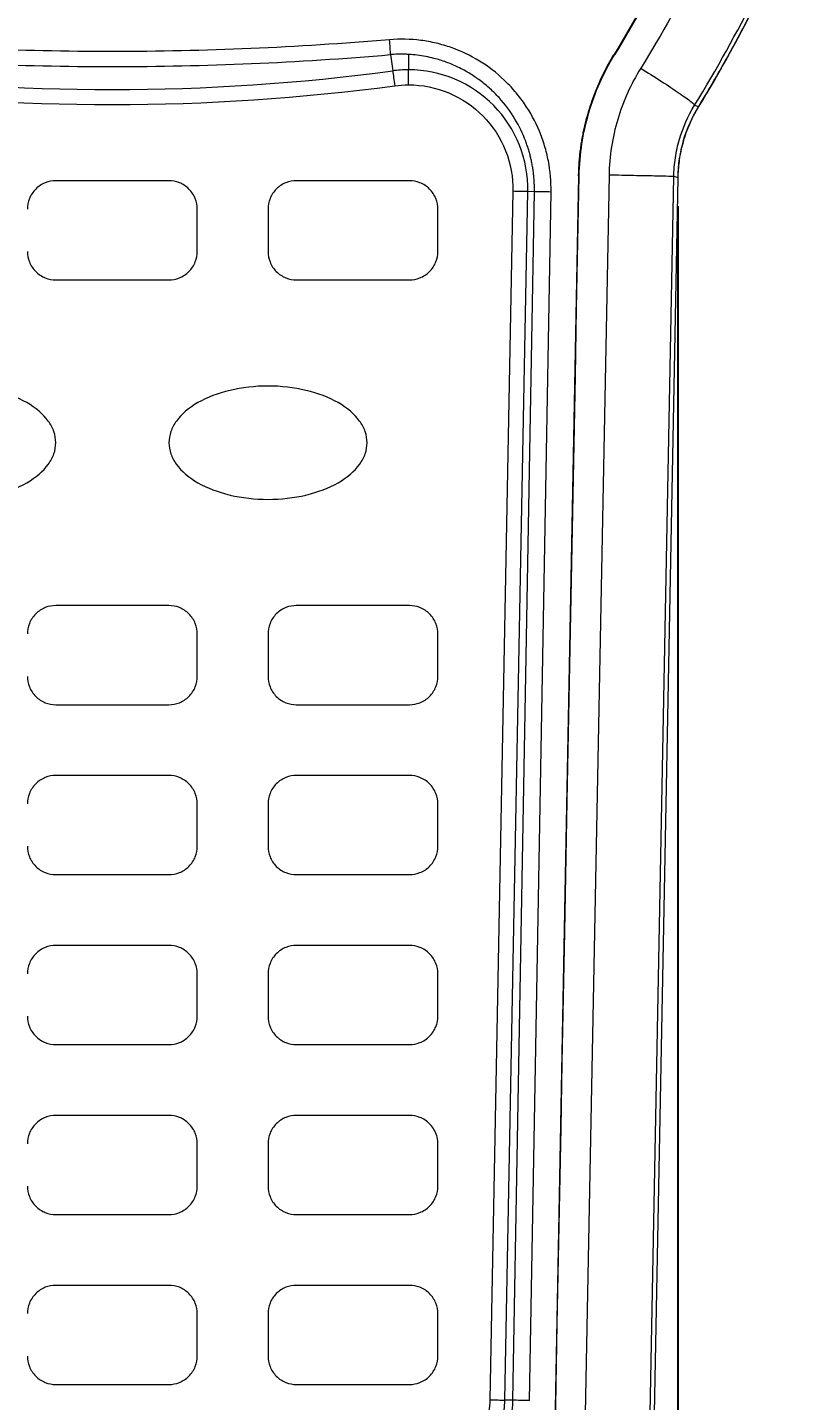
# Model space of a CAD drawing. Header units: millimetres. Extents: x 6 to 426, y 10 to 307.
# Drawn here: x 82.3 to 109.97, y 150.45 to 198.92 of the extents above; entities that cross this region are included whole.
import ezdxf

# ---------------------------------------------------------------- set-up
doc = ezdxf.new("R2010")
doc.units = ezdxf.units.MM
doc.header["$PDSIZE"] = -1
doc.dimstyles.new('ISO-25', dxfattribs={"dimtxt": 2.5, "dimasz": 2.5, "dimexe": 1.25, "dimexo": 0.625, "dimtad": 1, "dimtxsty": 'Standard', "dimcen": 2.5, "dimadec": 0, "dimazin": 0, "dimtfac": 1, "dimtmove": 0, "dimatfit": 3, "dimfxl": 1, "dimarcsym": 0})

# ---------------------------------------------------------------- blocks, each defined once
blk = doc.blocks.new('*D16')
at = {"color": 0, "lineweight": -2}
for p, q in [((65.317, 192.62), (65.317, 124.957)), ((105.277, 192.62), (105.277, 124.957)), ((101.721, 125.957), (68.873, 125.957))]:
    blk.add_line(p, q, dxfattribs=at)
at = {"color": 0}
for points in [[(68.873, 126.55), (68.873, 125.365), (65.317, 125.957)], [(101.721, 126.55), (101.721, 125.365), (105.277, 125.957)]]:
    blk.add_solid(points, dxfattribs=at)
at = {"layer": 'Defpoints', "color": 0}
for p in [(65.317, 193.62), (105.277, 193.62), (65.317, 125.957)]:
    blk.add_point(p, dxfattribs=at)
at = {"color": 0, "insert": (85.297, 129.523), "char_height": 3.5, "attachment_point": 5}
blk.add_mtext('79,92', dxfattribs=at)

msp = doc.modelspace()

# ---------------------------------------------------------------- linework, layer by layer
at = {"color": 7, "linetype": 'Continuous', "lineweight": 15}
for p, q in [((95.1258, 197.9652), (95.2024, 197.3917)), ((95.7613, 197.9727), (95.7613, 197.4289)), ((103.0195, 197.9625), (103.0411, 197.9625)), ((105.8705, 196.1783), (106.0049, 196.1356)), ((106.0102, 196.1324), (106.0045, 196.1339)), ((87.2976, 193.5132), (83.2973, 193.5132)), ((95.7976, 193.5132), (91.7973, 193.5132)), ((101.7716, 193.6885), (101.7916, 193.6885)), ((102.8465, 193.71), (101.9747, 148.5496)), ((104.2746, 148.7584), (105.1334, 193.6624)), ((105.2769, 193.6201), (104.4129, 148.2584)), ((105.2709, 193.6219), (105.1322, 193.6624)), ((105.2769, 193.6201), (105.2709, 193.6219)), ((99.45, 193.139), (98.6373, 150.4715)), ((99.1675, 150.4614), (99.9802, 193.1289)), ((99.4516, 150.456), (100.2095, 193.1245)), ((100.2093, 193.1245), (99.9802, 193.1289)), ((100.0361, 150.4458), (100.796, 193.1144)), ((88.2974, 191.013), (88.2974, 192.5133)), ((90.7974, 192.5133), (90.7974, 191.013)), ((96.7974, 191.013), (96.7974, 192.5133)), ((83.2973, 190.0132), (87.2976, 190.0132)), ((91.7973, 190.0132), (95.7976, 190.0132)), ((87.2976, 178.5132), (83.2973, 178.5132)), ((95.7976, 178.5132), (91.7973, 178.5132)), ((88.2974, 176.013), (88.2974, 177.5133)), ((90.7974, 177.5133), (90.7974, 176.013)), ((96.7974, 176.013), (96.7974, 177.5133)), ((83.2973, 175.0132), (87.2976, 175.0132)), ((91.7973, 175.0132), (95.7976, 175.0132)), ((87.2976, 172.5132), (83.2973, 172.5132)), ((95.7976, 172.5132), (91.7973, 172.5132)), ((88.2974, 170.013), (88.2974, 171.5133)), ((90.7974, 171.5133), (90.7974, 170.013)), ((96.7974, 170.013), (96.7974, 171.5133)), ((83.2973, 169.0132), (87.2976, 169.0132)), ((91.7973, 169.0132), (95.7976, 169.0132)), ((87.2976, 166.5132), (83.2973, 166.5132)), ((95.7976, 166.5132), (91.7973, 166.5132)), ((88.2974, 164.013), (88.2974, 165.5133)), ((90.7974, 165.5133), (90.7974, 164.013)), ((96.7974, 164.013), (96.7974, 165.5133)), ((83.2973, 163.0132), (87.2976, 163.0132)), ((91.7973, 163.0132), (95.7976, 163.0132)), ((87.2976, 160.5132), (83.2973, 160.5132)), ((95.7976, 160.5132), (91.7973, 160.5132)), ((88.2974, 158.013), (88.2974, 159.5133)), ((90.7974, 159.5133), (90.7974, 158.013)), ((96.7974, 158.013), (96.7974, 159.5133)), ((83.2973, 157.0132), (87.2976, 157.0132)), ((91.7973, 157.0132), (95.7976, 157.0132)), ((87.2976, 154.5132), (83.2973, 154.5132)), ((95.7976, 154.5132), (91.7973, 154.5132)), ((88.2974, 152.013), (88.2974, 153.5133)), ((90.7974, 153.5133), (90.7974, 152.013)), ((96.7974, 152.013), (96.7974, 153.5133)), ((83.2973, 151.0132), (87.2976, 151.0132)), ((91.7973, 151.0132), (95.7976, 151.0132)), ((99.4522, 150.4559), (99.1675, 150.4614))]:
    msp.add_line(p, q, dxfattribs=at)
at = {"color": 7, "linetype": 'Continuous', "lineweight": 15, "flags": 128}
for points in [[(95.2024, 197.3917), (95.2097, 197.3377), (95.2175, 197.2791), (95.2258, 197.2165), (95.2347, 197.1505), (95.2438, 197.0819), (95.2533, 197.0111), (95.2629, 196.9389), (95.2727, 196.8661)], [(101.7716, 193.6885), (101.3006, 168.9654), (100.9306, 149.537)], [(100.9496, 149.537), (101.0185, 153.1494), (101.1065, 157.7657), (101.1505, 160.0738), (101.1945, 162.382), (101.2386, 164.6901), (101.2826, 166.9982), (101.3706, 171.6145), (101.382, 172.2144), (101.4278, 174.614), (101.5193, 179.4131), (101.5651, 181.8127), (101.6109, 184.2122), (101.6566, 186.6118), (101.7024, 189.0113), (101.7916, 193.6885)], [(99.9802, 193.1289), (99.9257, 193.1299), (99.8666, 193.131), (99.8035, 193.1322), (99.737, 193.1335), (99.6677, 193.1348), (99.5963, 193.1362), (99.5235, 193.1376), (99.45, 193.139)], [(98.6373, 150.4715), (98.7108, 150.4701), (98.7836, 150.4687), (98.855, 150.4673), (98.9243, 150.466), (98.9908, 150.4647), (99.0539, 150.4635), (99.113, 150.4624), (99.1675, 150.4614)]]:
    msp.add_lwpolyline(points, dxfattribs=at)
at = {"color": 7, "linetype": 'Continuous', "lineweight": 15}
for centre, radius, start, end in [((85.2974, 271.5132), 74.7803, 262.388541, 277.611459), ((95.7613, 193.2092), 4.2197, 90, 97.61146), ((95.7613, 193.2092), 4.2197, 358.90878, 90), ((85.2974, 271.5132), 75.3107, 262.388541, 277.611459), ((96.4484, 150.5132), 2.7197, 270, 358.90878)]:
    msp.add_arc(centre, radius, start, end, dxfattribs=at)
for points in [[(106.6956, 205.3822), (105.6912, 202.7992), (104.4657, 200.3257), (103.0195, 197.9625)], [(106.6956, 205.3822), (105.6911, 202.799), (104.4658, 200.3259), (103.0195, 197.9625)], [(106.7216, 205.3822), (105.7185, 202.8056), (104.4852, 200.3195), (103.0411, 197.9625)], [(107.7736, 205.0421), (106.7328, 202.41), (105.4635, 199.8909), (103.9662, 197.4842)], [(105.8705, 196.1783), (107.4275, 198.712), (108.7474, 201.3642), (109.8297, 204.1352)], [(75.4691, 197.9652), (78.745, 197.6836), (82.0212, 197.5435), (85.2974, 197.5435)], [(85.2974, 197.5435), (88.5736, 197.5435), (91.8498, 197.6836), (95.1258, 197.9652)], [(95.2727, 196.8661), (95.4346, 196.8877), (95.598, 196.8986), (95.7613, 196.8986)]]:
    msp.add_open_spline(points, degree=3, dxfattribs=at)
for points, knots in [([(109.9575, 204.1133), (109.8936, 203.9507), (109.7657, 203.6255), (109.5678, 203.14), (109.3652, 202.6563), (109.1573, 202.1748), (108.9443, 201.6955), (108.7263, 201.2185), (108.5034, 200.7438), (108.2755, 200.2715), (108.0427, 199.8016), (107.805, 199.3341), (107.5624, 198.8692), (107.315, 198.4068), (107.0627, 197.9469), (106.8055, 197.4899), (106.5434, 197.0356), (106.2772, 196.5841), (106.0959, 196.2854), (106.0052, 196.1361)], [0, 0, 0, 0, 0.0587911, 0.1176002, 0.1764278, 0.2352749, 0.2941124, 0.3529413, 0.4117694, 0.4705978, 0.5294266, 0.5882538, 0.6470807, 0.7059088, 0.7647469, 0.823591, 0.8824126, 0.9412149, 1, 1, 1, 1]), ([(109.9666, 204.1202), (109.6966, 203.4272), (109.4123, 202.7399), (108.812, 201.3787), (108.4968, 200.7052), (107.5063, 198.7054), (106.786, 197.4028), (106.0106, 196.1333)], [0, 0, 0, 0, 0.25, 0.25, 0.5, 0.5, 1, 1, 1, 1]), ([(95.0912, 198.4909), (91.8266, 198.2124), (88.562, 198.0738), (82.0328, 198.0738), (78.7682, 198.2124), (75.5037, 198.4909)], [0, 0, 0, 0, 0.5, 0.5, 1, 1, 1, 1]), ([(100.7959, 193.1147), (100.8025, 193.4858), (100.7706, 193.8506), (100.668, 194.3886), (100.6245, 194.5664), (100.5187, 194.9189), (100.4559, 195.0944), (100.2426, 195.6047), (100.0672, 195.9261), (99.7546, 196.3803), (99.6413, 196.5277), (99.4009, 196.8089), (99.2742, 196.9421), (98.8751, 197.3205), (98.5836, 197.5447), (97.9501, 197.9326), (97.6184, 198.0901), (97.0991, 198.2732), (96.9223, 198.3254), (96.5612, 198.4112), (96.3784, 198.4444), (95.8302, 198.5144), (95.4621, 198.5225), (95.0912, 198.4909)], [0, 0, 0, 0, 0.125, 0.125, 0.1875, 0.1875, 0.25, 0.25, 0.375, 0.375, 0.4375, 0.4375, 0.5, 0.5, 0.625, 0.625, 0.75, 0.75, 0.8125, 0.8125, 0.875, 0.875, 1, 1, 1, 1]), ([(95.1258, 197.9652), (95.1232, 198.0326), (95.1188, 198.1157), (95.1068, 198.2977), (95.0993, 198.3962), (95.0912, 198.4909)], [0, 0, 0, 0, 0.5, 0.5, 1, 1, 1, 1]), ([(95.7613, 197.9727), (95.7174, 197.9748), (95.6303, 197.9791), (95.5006, 197.9807), (95.3734, 197.979), (95.2487, 197.9742), (95.1665, 197.9682), (95.1258, 197.9652)], [0, 0, 0, 0, 0.207553, 0.41135098, 0.61137218, 0.80759538, 1, 1, 1, 1]), ([(100.2093, 193.1245), (100.2097, 193.1785), (100.2105, 193.2868), (100.2049, 193.4494), (100.1941, 193.6123), (100.1777, 193.7754), (100.1556, 193.9384), (100.1279, 194.1011), (100.0945, 194.2635), (100.0553, 194.4253), (100.0104, 194.5863), (99.9597, 194.7463), (99.8247, 195.1257), (99.5353, 195.7252), (99.0839, 196.3307), (98.6474, 196.7672), (98.307, 197.0479), (97.9253, 197.3067), (97.5258, 197.5244), (97.0947, 197.7054), (96.7108, 197.8247), (96.3672, 197.9014), (96.0674, 197.9495), (95.8639, 197.9649), (95.7613, 197.9727)], [0, 0, 0, 0, 0.0222878, 0.0446525, 0.0670969, 0.0896237, 0.1122358, 0.1349358, 0.1577268, 0.1806115, 0.2035929, 0.2266737, 0.2498569, 0.3697711, 0.4997935, 0.5595124, 0.6244698, 0.6817501, 0.7498616, 0.8121204, 0.8746543, 0.9157319, 0.9575127, 1, 1, 1, 1]), ([(101.7716, 193.6885), (101.7733, 193.7568), (101.7769, 193.8933), (101.7883, 194.0975), (101.8043, 194.301), (101.8253, 194.5037), (101.8511, 194.7057), (101.8817, 194.907), (101.9172, 195.1075), (101.9576, 195.3073), (102.0028, 195.5063), (102.0529, 195.7046), (102.1233, 195.9574), (102.2194, 196.2625), (102.3484, 196.6165), (102.4926, 196.9638), (102.6525, 197.3041), (102.8266, 197.6381), (102.9551, 197.8542), (103.0195, 197.9625)], [0, 0, 0, 0, 0.0454925, 0.0908668, 0.1361492, 0.1813659, 0.2265434, 0.2717082, 0.3168868, 0.3621057, 0.4073913, 0.45277, 0.4982679, 0.5821515, 0.6657092, 0.7491065, 0.83251, 0.916086, 1, 1, 1, 1]), ([(103.0195, 197.9625), (102.6251, 197.3178), (102.3237, 196.6356), (102.0077, 195.5574), (101.9252, 195.1867), (101.8111, 194.442), (101.7788, 194.0667), (101.7716, 193.6885)], [0, 0, 0, 0, 0.5, 0.5, 0.75, 0.75, 1, 1, 1, 1]), ([(101.7916, 193.6885), (101.7987, 194.0648), (101.8311, 194.4399), (101.9444, 195.1795), (102.0253, 195.5451), (102.3419, 196.6291), (102.6484, 197.3216), (103.0411, 197.9625)], [0, 0, 0, 0, 0.25, 0.25, 0.5, 0.5, 1, 1, 1, 1]), ([(95.7613, 196.8986), (95.7613, 196.9967), (95.7613, 197.0949), (95.7613, 197.2763), (95.7613, 197.3595), (95.7613, 197.4289)], [0, 0, 0, 0, 0.5, 0.5, 1, 1, 1, 1]), ([(103.9662, 197.4842), (103.6124, 196.9154), (103.342, 196.3132), (103.0584, 195.3609), (102.9843, 195.0335), (102.8819, 194.3757), (102.8529, 194.0442), (102.8465, 193.7101)], [0, 0, 0, 0, 0.5, 0.5, 0.75, 0.75, 1, 1, 1, 1]), ([(103.9662, 197.4842), (104.2027, 197.3376), (104.451, 197.1811), (104.9225, 196.8769), (105.1445, 196.7299), (105.5088, 196.4802), (105.6501, 196.3779), (105.8311, 196.2347), (105.8712, 196.1934), (105.8705, 196.1783)], [0, 0, 0, 0, 0.25, 0.25, 0.5, 0.5, 0.75, 0.75, 1, 1, 1, 1]), ([(95.7613, 196.8986), (96.2501, 196.8986), (96.7387, 196.8002), (97.6401, 196.4218), (98.0525, 196.1419), (98.7371, 195.4441), (99.0091, 195.0265), (99.3702, 194.118), (99.4593, 193.6277), (99.45, 193.139)], [0, 0, 0, 0, 0.25, 0.25, 0.5, 0.5, 0.75, 0.75, 1, 1, 1, 1]), ([(105.1322, 193.6624), (105.1364, 193.8853), (105.1555, 194.1061), (105.223, 194.5447), (105.2718, 194.7628), (105.4589, 195.398), (105.637, 195.7989), (105.8705, 196.1783)], [0, 0, 0, 0, 0.25, 0.25, 0.5, 0.5, 1, 1, 1, 1]), ([(106.0045, 196.1339), (105.7735, 195.7582), (105.593, 195.3514), (105.3458, 194.5046), (105.2791, 194.0646), (105.2716, 193.6236)], [0, 0, 0, 0, 0.5, 0.5, 1, 1, 1, 1]), ([(106.0107, 196.1333), (105.8699, 195.9043), (105.7544, 195.6748), (105.5664, 195.2252), (105.4938, 195.0051), (105.3828, 194.5803), (105.3443, 194.3756), (105.3061, 194.0823), (105.2966, 193.9868), (105.2833, 193.8005), (105.2794, 193.7113), (105.278, 193.6201)], [0, 0, 0, 0, 0.25, 0.25, 0.5, 0.5, 0.75, 0.75, 0.875, 0.875, 1, 1, 1, 1]), ([(83.2973, 193.5132), (83.1794, 193.5132), (83.0523, 193.4917), (82.8061, 193.3942), (82.6879, 193.3179), (82.4926, 193.1227), (82.4163, 193.0045), (82.3189, 192.7583), (82.2974, 192.6312), (82.2974, 192.5133)], [0, 0, 0, 0, 0.25, 0.25, 0.5, 0.5, 0.75, 0.75, 1, 1, 1, 1]), ([(88.2974, 192.5133), (88.2974, 192.6312), (88.276, 192.7583), (88.1785, 193.0045), (88.1022, 193.1227), (87.907, 193.3179), (87.7887, 193.3942), (87.5426, 193.4917), (87.4154, 193.5132), (87.2976, 193.5132)], [0, 0, 0, 0, 0.25, 0.25, 0.5, 0.5, 0.75, 0.75, 1, 1, 1, 1]), ([(91.7973, 193.5132), (91.6794, 193.5132), (91.5523, 193.4917), (91.3061, 193.3942), (91.1879, 193.3179), (90.9926, 193.1227), (90.9163, 193.0045), (90.8189, 192.7583), (90.7974, 192.6312), (90.7974, 192.5133)], [0, 0, 0, 0, 0.25, 0.25, 0.5, 0.5, 0.75, 0.75, 1, 1, 1, 1]), ([(96.7974, 192.5133), (96.7974, 192.6312), (96.776, 192.7583), (96.6785, 193.0045), (96.6022, 193.1227), (96.407, 193.3179), (96.2887, 193.3942), (96.0426, 193.4917), (95.9154, 193.5132), (95.7976, 193.5132)], [0, 0, 0, 0, 0.25, 0.25, 0.5, 0.5, 0.75, 0.75, 1, 1, 1, 1]), ([(105.1334, 193.6624), (105.1252, 193.663), (105.061, 193.6647), (104.829, 193.6701), (104.6612, 193.6737), (104.2441, 193.6824), (103.9948, 193.6874), (103.4474, 193.6983), (103.1493, 193.7042), (102.8465, 193.71)], [0, 0, 0, 0, 0.25, 0.25, 0.5, 0.5, 0.75, 0.75, 1, 1, 1, 1]), ([(100.796, 193.1144), (100.6887, 193.1163), (100.5797, 193.1182), (100.3781, 193.1217), (100.2855, 193.1233), (100.2095, 193.1245)], [0, 0, 0, 0, 0.5, 0.5, 1, 1, 1, 1]), ([(82.2974, 191.013), (82.2974, 190.8952), (82.3189, 190.768), (82.4163, 190.5219), (82.4926, 190.4036), (82.6879, 190.2084), (82.8061, 190.1321), (83.0523, 190.0346), (83.1794, 190.0132), (83.2973, 190.0132)], [0, 0, 0, 0, 0.25, 0.25, 0.5, 0.5, 0.75, 0.75, 1, 1, 1, 1]), ([(87.2976, 190.0132), (87.4154, 190.0132), (87.5426, 190.0346), (87.7887, 190.1321), (87.907, 190.2084), (88.1022, 190.4036), (88.1785, 190.5219), (88.276, 190.768), (88.2974, 190.8952), (88.2974, 191.013)], [0, 0, 0, 0, 0.25, 0.25, 0.5, 0.5, 0.75, 0.75, 1, 1, 1, 1]), ([(90.7974, 191.013), (90.7974, 190.8952), (90.8189, 190.768), (90.9163, 190.5219), (90.9926, 190.4036), (91.1879, 190.2084), (91.3061, 190.1321), (91.5523, 190.0346), (91.6794, 190.0132), (91.7973, 190.0132)], [0, 0, 0, 0, 0.25, 0.25, 0.5, 0.5, 0.75, 0.75, 1, 1, 1, 1]), ([(95.7976, 190.0132), (95.9154, 190.0132), (96.0426, 190.0346), (96.2887, 190.1321), (96.407, 190.2084), (96.6022, 190.4036), (96.6785, 190.5219), (96.776, 190.768), (96.7974, 190.8952), (96.7974, 191.013)], [0, 0, 0, 0, 0.25, 0.25, 0.5, 0.5, 0.75, 0.75, 1, 1, 1, 1]), ([(83.2974, 184.2632), (83.2974, 184.3941), (83.2749, 184.525), (83.1855, 184.7817), (83.1187, 184.9076), (82.8557, 185.2704), (82.5963, 185.4923), (81.9483, 185.8625), (81.5601, 186.0107), (80.7135, 186.2111), (80.2556, 186.2632), (79.3393, 186.2632), (78.8813, 186.2111), (78.0348, 186.0107), (77.6465, 185.8625), (76.9986, 185.4923), (76.7392, 185.2704), (76.4762, 184.9076), (76.4094, 184.7817), (76.32, 184.525), (76.2974, 184.3941), (76.2974, 184.2632)], [0, 0, 0, 0, 0.0625, 0.0625, 0.125, 0.125, 0.25, 0.25, 0.375, 0.375, 0.5, 0.5, 0.625, 0.625, 0.75, 0.75, 0.875, 0.875, 0.9375, 0.9375, 1, 1, 1, 1]), ([(94.2974, 184.2632), (94.2974, 184.3941), (94.2749, 184.525), (94.1855, 184.7817), (94.1187, 184.9076), (93.8557, 185.2704), (93.5963, 185.4923), (92.9483, 185.8625), (92.5601, 186.0107), (91.7135, 186.2111), (91.2556, 186.2632), (90.3393, 186.2632), (89.8813, 186.2111), (89.0348, 186.0107), (88.6465, 185.8625), (87.9986, 185.4923), (87.7392, 185.2704), (87.4762, 184.9076), (87.4094, 184.7817), (87.32, 184.525), (87.2974, 184.3941), (87.2974, 184.2632)], [0, 0, 0, 0, 0.06249851, 0.06249851, 0.12499702, 0.12499702, 0.24999403, 0.24999403, 0.37499105, 0.37499105, 0.49998806, 0.49998806, 0.62498508, 0.62498508, 0.7499821, 0.7499821, 0.87497911, 0.87497911, 0.93747762, 0.93747762, 0.99997613, 0.99997613, 0.99997613, 0.99997613]), ([(76.2974, 184.2632), (76.2974, 184.1323), (76.32, 184.0014), (76.4094, 183.7446), (76.4762, 183.6187), (76.7392, 183.2559), (76.9986, 183.0341), (77.6465, 182.6638), (78.0348, 182.5156), (78.8813, 182.3152), (79.3393, 182.2632), (80.2556, 182.2632), (80.7135, 182.3152), (81.5601, 182.5156), (81.9483, 182.6638), (82.5963, 183.0341), (82.8557, 183.2559), (83.1187, 183.6187), (83.1855, 183.7446), (83.2749, 184.0014), (83.2974, 184.1323), (83.2974, 184.2632)], [0, 0, 0, 0, 0.0625, 0.0625, 0.125, 0.125, 0.25, 0.25, 0.375, 0.375, 0.5, 0.5, 0.625, 0.625, 0.75, 0.75, 0.875, 0.875, 0.9375, 0.9375, 1, 1, 1, 1]), ([(87.2974, 184.2632), (87.2974, 184.1323), (87.32, 184.0014), (87.4094, 183.7446), (87.4762, 183.6187), (87.7392, 183.2559), (87.9986, 183.0341), (88.6465, 182.6638), (89.0348, 182.5156), (89.8813, 182.3152), (90.3393, 182.2632), (91.2556, 182.2632), (91.7135, 182.3152), (92.5601, 182.5156), (92.9483, 182.6638), (93.5963, 183.0341), (93.8557, 183.2559), (94.1187, 183.6187), (94.1855, 183.7446), (94.2749, 184.0014), (94.2974, 184.1323), (94.2974, 184.2632)], [0, 0, 0, 0, 0.0625, 0.0625, 0.125, 0.125, 0.25, 0.25, 0.375, 0.375, 0.5, 0.5, 0.625, 0.625, 0.75, 0.75, 0.875, 0.875, 0.9375, 0.9375, 1, 1, 1, 1]), ([(83.2973, 178.5132), (83.1794, 178.5132), (83.0523, 178.4917), (82.8061, 178.3942), (82.6879, 178.3179), (82.4926, 178.1227), (82.4163, 178.0045), (82.3189, 177.7583), (82.2974, 177.6312), (82.2974, 177.5133)], [0, 0, 0, 0, 0.25, 0.25, 0.5, 0.5, 0.75, 0.75, 1, 1, 1, 1]), ([(88.2974, 177.5133), (88.2974, 177.6312), (88.276, 177.7583), (88.1785, 178.0045), (88.1022, 178.1227), (87.907, 178.3179), (87.7887, 178.3942), (87.5426, 178.4917), (87.4154, 178.5132), (87.2976, 178.5132)], [0, 0, 0, 0, 0.25, 0.25, 0.5, 0.5, 0.75, 0.75, 1, 1, 1, 1]), ([(91.7973, 178.5132), (91.6794, 178.5132), (91.5523, 178.4917), (91.3061, 178.3942), (91.1879, 178.3179), (90.9926, 178.1227), (90.9163, 178.0045), (90.8189, 177.7583), (90.7974, 177.6312), (90.7974, 177.5133)], [0, 0, 0, 0, 0.25, 0.25, 0.5, 0.5, 0.75, 0.75, 1, 1, 1, 1]), ([(96.7974, 177.5133), (96.7974, 177.6312), (96.776, 177.7583), (96.6785, 178.0045), (96.6022, 178.1227), (96.407, 178.3179), (96.2887, 178.3942), (96.0426, 178.4917), (95.9154, 178.5132), (95.7976, 178.5132)], [0, 0, 0, 0, 0.25, 0.25, 0.5, 0.5, 0.75, 0.75, 1, 1, 1, 1]), ([(82.2974, 176.013), (82.2974, 175.8952), (82.3189, 175.768), (82.4163, 175.5219), (82.4926, 175.4036), (82.6879, 175.2084), (82.8061, 175.1321), (83.0523, 175.0346), (83.1794, 175.0132), (83.2973, 175.0132)], [0, 0, 0, 0, 0.25, 0.25, 0.5, 0.5, 0.75, 0.75, 1, 1, 1, 1]), ([(87.2976, 175.0132), (87.4154, 175.0132), (87.5426, 175.0346), (87.7887, 175.1321), (87.907, 175.2084), (88.1022, 175.4036), (88.1785, 175.5219), (88.276, 175.768), (88.2974, 175.8952), (88.2974, 176.013)], [0, 0, 0, 0, 0.25, 0.25, 0.5, 0.5, 0.75, 0.75, 1, 1, 1, 1]), ([(90.7974, 176.013), (90.7974, 175.8952), (90.8189, 175.768), (90.9163, 175.5219), (90.9926, 175.4036), (91.1879, 175.2084), (91.3061, 175.1321), (91.5523, 175.0346), (91.6794, 175.0132), (91.7973, 175.0132)], [0, 0, 0, 0, 0.25, 0.25, 0.5, 0.5, 0.75, 0.75, 1, 1, 1, 1]), ([(95.7976, 175.0132), (95.9154, 175.0132), (96.0426, 175.0346), (96.2887, 175.1321), (96.407, 175.2084), (96.6022, 175.4036), (96.6785, 175.5219), (96.776, 175.768), (96.7974, 175.8952), (96.7974, 176.013)], [0, 0, 0, 0, 0.25, 0.25, 0.5, 0.5, 0.75, 0.75, 1, 1, 1, 1]), ([(83.2973, 172.5132), (83.1794, 172.5132), (83.0523, 172.4917), (82.8061, 172.3942), (82.6879, 172.3179), (82.4926, 172.1227), (82.4163, 172.0045), (82.3189, 171.7583), (82.2974, 171.6312), (82.2974, 171.5133)], [0, 0, 0, 0, 0.25, 0.25, 0.5, 0.5, 0.75, 0.75, 1, 1, 1, 1]), ([(88.2974, 171.5133), (88.2974, 171.6312), (88.276, 171.7583), (88.1785, 172.0045), (88.1022, 172.1227), (87.907, 172.3179), (87.7887, 172.3942), (87.5426, 172.4917), (87.4154, 172.5132), (87.2976, 172.5132)], [0, 0, 0, 0, 0.25, 0.25, 0.5, 0.5, 0.75, 0.75, 1, 1, 1, 1]), ([(91.7973, 172.5132), (91.6794, 172.5132), (91.5523, 172.4917), (91.3061, 172.3942), (91.1879, 172.3179), (90.9926, 172.1227), (90.9163, 172.0045), (90.8189, 171.7583), (90.7974, 171.6312), (90.7974, 171.5133)], [0, 0, 0, 0, 0.25, 0.25, 0.5, 0.5, 0.75, 0.75, 1, 1, 1, 1]), ([(96.7974, 171.5133), (96.7974, 171.6312), (96.776, 171.7583), (96.6785, 172.0045), (96.6022, 172.1227), (96.407, 172.3179), (96.2887, 172.3942), (96.0426, 172.4917), (95.9154, 172.5132), (95.7976, 172.5132)], [0, 0, 0, 0, 0.25, 0.25, 0.5, 0.5, 0.75, 0.75, 1, 1, 1, 1]), ([(82.2974, 170.013), (82.2974, 169.8952), (82.3189, 169.768), (82.4163, 169.5219), (82.4926, 169.4036), (82.6879, 169.2084), (82.8061, 169.1321), (83.0523, 169.0346), (83.1794, 169.0132), (83.2973, 169.0132)], [0, 0, 0, 0, 0.25, 0.25, 0.5, 0.5, 0.75, 0.75, 1, 1, 1, 1]), ([(87.2976, 169.0132), (87.4154, 169.0132), (87.5426, 169.0346), (87.7887, 169.1321), (87.907, 169.2084), (88.1022, 169.4036), (88.1785, 169.5219), (88.276, 169.768), (88.2974, 169.8952), (88.2974, 170.013)], [0, 0, 0, 0, 0.25, 0.25, 0.5, 0.5, 0.75, 0.75, 1, 1, 1, 1]), ([(90.7974, 170.013), (90.7974, 169.8952), (90.8189, 169.768), (90.9163, 169.5219), (90.9926, 169.4036), (91.1879, 169.2084), (91.3061, 169.1321), (91.5523, 169.0346), (91.6794, 169.0132), (91.7973, 169.0132)], [0, 0, 0, 0, 0.25, 0.25, 0.5, 0.5, 0.75, 0.75, 1, 1, 1, 1]), ([(95.7976, 169.0132), (95.9154, 169.0132), (96.0426, 169.0346), (96.2887, 169.1321), (96.407, 169.2084), (96.6022, 169.4036), (96.6785, 169.5219), (96.776, 169.768), (96.7974, 169.8952), (96.7974, 170.013)], [0, 0, 0, 0, 0.25, 0.25, 0.5, 0.5, 0.75, 0.75, 1, 1, 1, 1]), ([(83.2973, 166.5132), (83.1794, 166.5132), (83.0523, 166.4917), (82.8061, 166.3942), (82.6879, 166.3179), (82.4926, 166.1227), (82.4163, 166.0045), (82.3189, 165.7583), (82.2974, 165.6312), (82.2974, 165.5133)], [0, 0, 0, 0, 0.25, 0.25, 0.5, 0.5, 0.75, 0.75, 1, 1, 1, 1]), ([(88.2974, 165.5133), (88.2974, 165.6312), (88.276, 165.7583), (88.1785, 166.0045), (88.1022, 166.1227), (87.907, 166.3179), (87.7887, 166.3942), (87.5426, 166.4917), (87.4154, 166.5132), (87.2976, 166.5132)], [0, 0, 0, 0, 0.25, 0.25, 0.5, 0.5, 0.75, 0.75, 1, 1, 1, 1]), ([(91.7973, 166.5132), (91.6794, 166.5132), (91.5523, 166.4917), (91.3061, 166.3942), (91.1879, 166.3179), (90.9926, 166.1227), (90.9163, 166.0045), (90.8189, 165.7583), (90.7974, 165.6312), (90.7974, 165.5133)], [0, 0, 0, 0, 0.25, 0.25, 0.5, 0.5, 0.75, 0.75, 1, 1, 1, 1]), ([(96.7974, 165.5133), (96.7974, 165.6312), (96.776, 165.7583), (96.6785, 166.0045), (96.6022, 166.1227), (96.407, 166.3179), (96.2887, 166.3942), (96.0426, 166.4917), (95.9154, 166.5132), (95.7976, 166.5132)], [0, 0, 0, 0, 0.25, 0.25, 0.5, 0.5, 0.75, 0.75, 1, 1, 1, 1]), ([(82.2974, 164.013), (82.2974, 163.8952), (82.3189, 163.768), (82.4163, 163.5219), (82.4926, 163.4036), (82.6879, 163.2084), (82.8061, 163.1321), (83.0523, 163.0346), (83.1794, 163.0132), (83.2973, 163.0132)], [0, 0, 0, 0, 0.25, 0.25, 0.5, 0.5, 0.75, 0.75, 1, 1, 1, 1]), ([(87.2976, 163.0132), (87.4154, 163.0132), (87.5426, 163.0346), (87.7887, 163.1321), (87.907, 163.2084), (88.1022, 163.4036), (88.1785, 163.5219), (88.276, 163.768), (88.2974, 163.8952), (88.2974, 164.013)], [0, 0, 0, 0, 0.25, 0.25, 0.5, 0.5, 0.75, 0.75, 1, 1, 1, 1]), ([(90.7974, 164.013), (90.7974, 163.8952), (90.8189, 163.768), (90.9163, 163.5219), (90.9926, 163.4036), (91.1879, 163.2084), (91.3061, 163.1321), (91.5523, 163.0346), (91.6794, 163.0132), (91.7973, 163.0132)], [0, 0, 0, 0, 0.25, 0.25, 0.5, 0.5, 0.75, 0.75, 1, 1, 1, 1]), ([(95.7976, 163.0132), (95.9154, 163.0132), (96.0426, 163.0346), (96.2887, 163.1321), (96.407, 163.2084), (96.6022, 163.4036), (96.6785, 163.5219), (96.776, 163.768), (96.7974, 163.8952), (96.7974, 164.013)], [0, 0, 0, 0, 0.25, 0.25, 0.5, 0.5, 0.75, 0.75, 1, 1, 1, 1]), ([(83.2973, 160.5132), (83.1794, 160.5132), (83.0523, 160.4917), (82.8061, 160.3942), (82.6879, 160.3179), (82.4926, 160.1227), (82.4163, 160.0045), (82.3189, 159.7583), (82.2974, 159.6312), (82.2974, 159.5133)], [0, 0, 0, 0, 0.25, 0.25, 0.5, 0.5, 0.75, 0.75, 1, 1, 1, 1]), ([(88.2974, 159.5133), (88.2974, 159.6312), (88.276, 159.7583), (88.1785, 160.0045), (88.1022, 160.1227), (87.907, 160.3179), (87.7887, 160.3942), (87.5426, 160.4917), (87.4154, 160.5132), (87.2976, 160.5132)], [0, 0, 0, 0, 0.25, 0.25, 0.5, 0.5, 0.75, 0.75, 1, 1, 1, 1]), ([(91.7973, 160.5132), (91.6794, 160.5132), (91.5523, 160.4917), (91.3061, 160.3942), (91.1879, 160.3179), (90.9926, 160.1227), (90.9163, 160.0045), (90.8189, 159.7583), (90.7974, 159.6312), (90.7974, 159.5133)], [0, 0, 0, 0, 0.25, 0.25, 0.5, 0.5, 0.75, 0.75, 1, 1, 1, 1]), ([(96.7974, 159.5133), (96.7974, 159.6312), (96.776, 159.7583), (96.6785, 160.0045), (96.6022, 160.1227), (96.407, 160.3179), (96.2887, 160.3942), (96.0426, 160.4917), (95.9154, 160.5132), (95.7976, 160.5132)], [0, 0, 0, 0, 0.25, 0.25, 0.5, 0.5, 0.75, 0.75, 1, 1, 1, 1]), ([(82.2974, 158.013), (82.2974, 157.8952), (82.3189, 157.768), (82.4163, 157.5219), (82.4926, 157.4036), (82.6879, 157.2084), (82.8061, 157.1321), (83.0523, 157.0346), (83.1794, 157.0132), (83.2973, 157.0132)], [0, 0, 0, 0, 0.25, 0.25, 0.5, 0.5, 0.75, 0.75, 1, 1, 1, 1]), ([(87.2976, 157.0132), (87.4154, 157.0132), (87.5426, 157.0346), (87.7887, 157.1321), (87.907, 157.2084), (88.1022, 157.4036), (88.1785, 157.5219), (88.276, 157.768), (88.2974, 157.8952), (88.2974, 158.013)], [0, 0, 0, 0, 0.25, 0.25, 0.5, 0.5, 0.75, 0.75, 1, 1, 1, 1]), ([(90.7974, 158.013), (90.7974, 157.8952), (90.8189, 157.768), (90.9163, 157.5219), (90.9926, 157.4036), (91.1879, 157.2084), (91.3061, 157.1321), (91.5523, 157.0346), (91.6794, 157.0132), (91.7973, 157.0132)], [0, 0, 0, 0, 0.25, 0.25, 0.5, 0.5, 0.75, 0.75, 1, 1, 1, 1]), ([(95.7976, 157.0132), (95.9154, 157.0132), (96.0426, 157.0346), (96.2887, 157.1321), (96.407, 157.2084), (96.6022, 157.4036), (96.6785, 157.5219), (96.776, 157.768), (96.7974, 157.8952), (96.7974, 158.013)], [0, 0, 0, 0, 0.25, 0.25, 0.5, 0.5, 0.75, 0.75, 1, 1, 1, 1]), ([(83.2973, 154.5132), (83.1794, 154.5132), (83.0523, 154.4917), (82.8061, 154.3942), (82.6879, 154.3179), (82.4926, 154.1227), (82.4163, 154.0045), (82.3189, 153.7583), (82.2974, 153.6312), (82.2974, 153.5133)], [0, 0, 0, 0, 0.25, 0.25, 0.5, 0.5, 0.75, 0.75, 1, 1, 1, 1]), ([(88.2974, 153.5133), (88.2974, 153.6312), (88.276, 153.7583), (88.1785, 154.0045), (88.1022, 154.1227), (87.907, 154.3179), (87.7887, 154.3942), (87.5426, 154.4917), (87.4154, 154.5132), (87.2976, 154.5132)], [0, 0, 0, 0, 0.25, 0.25, 0.5, 0.5, 0.75, 0.75, 1, 1, 1, 1]), ([(91.7973, 154.5132), (91.6794, 154.5132), (91.5523, 154.4917), (91.3061, 154.3942), (91.1879, 154.3179), (90.9926, 154.1227), (90.9163, 154.0045), (90.8189, 153.7583), (90.7974, 153.6312), (90.7974, 153.5133)], [0, 0, 0, 0, 0.25, 0.25, 0.5, 0.5, 0.75, 0.75, 1, 1, 1, 1]), ([(96.7974, 153.5133), (96.7974, 153.6312), (96.776, 153.7583), (96.6785, 154.0045), (96.6022, 154.1227), (96.407, 154.3179), (96.2887, 154.3942), (96.0426, 154.4917), (95.9154, 154.5132), (95.7976, 154.5132)], [0, 0, 0, 0, 0.25, 0.25, 0.5, 0.5, 0.75, 0.75, 1, 1, 1, 1]), ([(82.2974, 152.013), (82.2974, 151.8952), (82.3189, 151.768), (82.4163, 151.5219), (82.4926, 151.4036), (82.6879, 151.2084), (82.8061, 151.1321), (83.0523, 151.0346), (83.1794, 151.0132), (83.2973, 151.0132)], [0, 0, 0, 0, 0.25, 0.25, 0.5, 0.5, 0.75, 0.75, 1, 1, 1, 1]), ([(87.2976, 151.0132), (87.4154, 151.0132), (87.5426, 151.0346), (87.7887, 151.1321), (87.907, 151.2084), (88.1022, 151.4036), (88.1785, 151.5219), (88.276, 151.768), (88.2974, 151.8952), (88.2974, 152.013)], [0, 0, 0, 0, 0.25, 0.25, 0.5, 0.5, 0.75, 0.75, 1, 1, 1, 1]), ([(90.7974, 152.013), (90.7974, 151.8952), (90.8189, 151.768), (90.9163, 151.5219), (90.9926, 151.4036), (91.1879, 151.2084), (91.3061, 151.1321), (91.5523, 151.0346), (91.6794, 151.0132), (91.7973, 151.0132)], [0, 0, 0, 0, 0.25, 0.25, 0.5, 0.5, 0.75, 0.75, 1, 1, 1, 1]), ([(95.7976, 151.0132), (95.9154, 151.0132), (96.0426, 151.0346), (96.2887, 151.1321), (96.407, 151.2084), (96.6022, 151.4036), (96.6785, 151.5219), (96.776, 151.768), (96.7974, 151.8952), (96.7974, 152.013)], [0, 0, 0, 0, 0.25, 0.25, 0.5, 0.5, 0.75, 0.75, 1, 1, 1, 1]), ([(98.6373, 150.4715), (98.6319, 150.1884), (98.5709, 149.9065), (98.3468, 149.3865), (98.1837, 149.1487), (97.7796, 148.7521), (97.5386, 148.5936), (97.0145, 148.3794), (96.7315, 148.3238), (96.4484, 148.3238)], [0, 0, 0, 0, 0.25, 0.25, 0.5, 0.5, 0.75, 0.75, 1, 1, 1, 1]), ([(96.4484, 147.2859), (96.4864, 147.2887), (96.5705, 147.2949), (96.708, 147.312), (96.8683, 147.3392), (97.0958, 147.3909), (97.3458, 147.4703), (97.7287, 147.633), (98.1441, 147.8831), (98.5969, 148.2879), (98.9558, 148.7492), (99.1866, 149.1974), (99.3183, 149.5703), (99.384, 149.8313), (99.423, 150.0603), (99.4453, 150.2576), (99.4499, 150.3898), (99.4522, 150.4559)], [0, 0, 0, 0, 0.0238752, 0.0528051, 0.0867468, 0.1256496, 0.198835, 0.2506149, 0.3860411, 0.4999958, 0.6291526, 0.7494353, 0.813472, 0.8760807, 0.9173474, 0.9586485, 1, 1, 1, 1]), ([(100.0361, 150.4458), (99.9325, 150.4477), (99.8224, 150.4496), (99.6186, 150.4532), (99.5257, 150.4547), (99.4522, 150.4559)], [0, 0, 0, 0, 0.5, 0.5, 1, 1, 1, 1])]:
    msp.add_open_spline(points, degree=3, knots=knots, dxfattribs=at)

# ---------------------------------------------------------------- dimensions: what is measured, and where the dimension line sits
dim = msp.add_linear_dim(base=(65.3169, 125.9572), p1=(105.2769, 193.6201), p2=(65.3169, 193.6201), dimstyle='ISO-25', override={"dimtxt": 3.5, "dimasz": 3.556, "dimexe": 1, "dimexo": 1, "dimgap": 1.524, "dimtih": 1, "dimtoh": 1, "dimlfac": 2, "dimzin": 0, "dimadec": 2, "dimtzin": 0})
dim.commit()
dim.dimension.update_dxf_attribs({"geometry": '*D16', "text_midpoint": (85.2969, 129.5229)})

doc.saveas('drawing.dxf')
